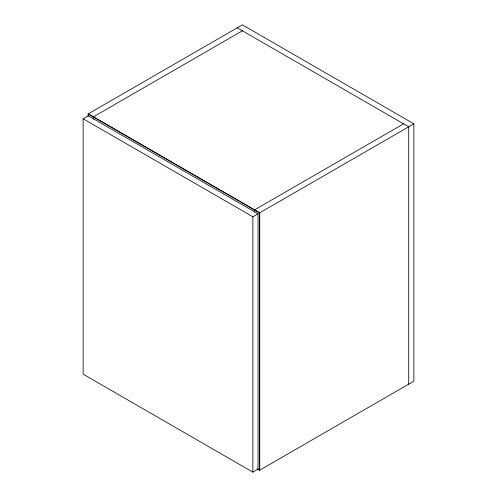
<?xml version="1.0" encoding="UTF-8"?>
<svg xmlns="http://www.w3.org/2000/svg" width="497" height="497" viewBox="0 0 497 497"><rect width="100%" height="100%" fill="white"/><g stroke="black" fill="none" stroke-linecap="round" stroke-linejoin="round"><path stroke-width="0.75" d="M88.118 116.261L88.118 113.931L242.412 24.85L413.858 123.834L413.858 381.187L259.558 470.268L256.986 468.783M83.142 118.783L88.286 115.813L258.018 213.803L258.018 469.18L252.874 472.15L83.142 374.16L83.142 118.783L252.874 216.773L258.018 213.803M242.412 30.789L93.262 116.901L93.262 119.23M403.57 123.834L254.414 209.945L254.414 212.269M88.118 113.931L259.558 212.915L413.858 123.834M237.268 27.82L408.714 126.803L408.714 384.156M88.286 113.832L259.732 212.815L259.732 470.168L257.8 469.056M259.558 212.915L259.558 470.268M252.874 216.773L252.874 472.15"/></g></svg>
